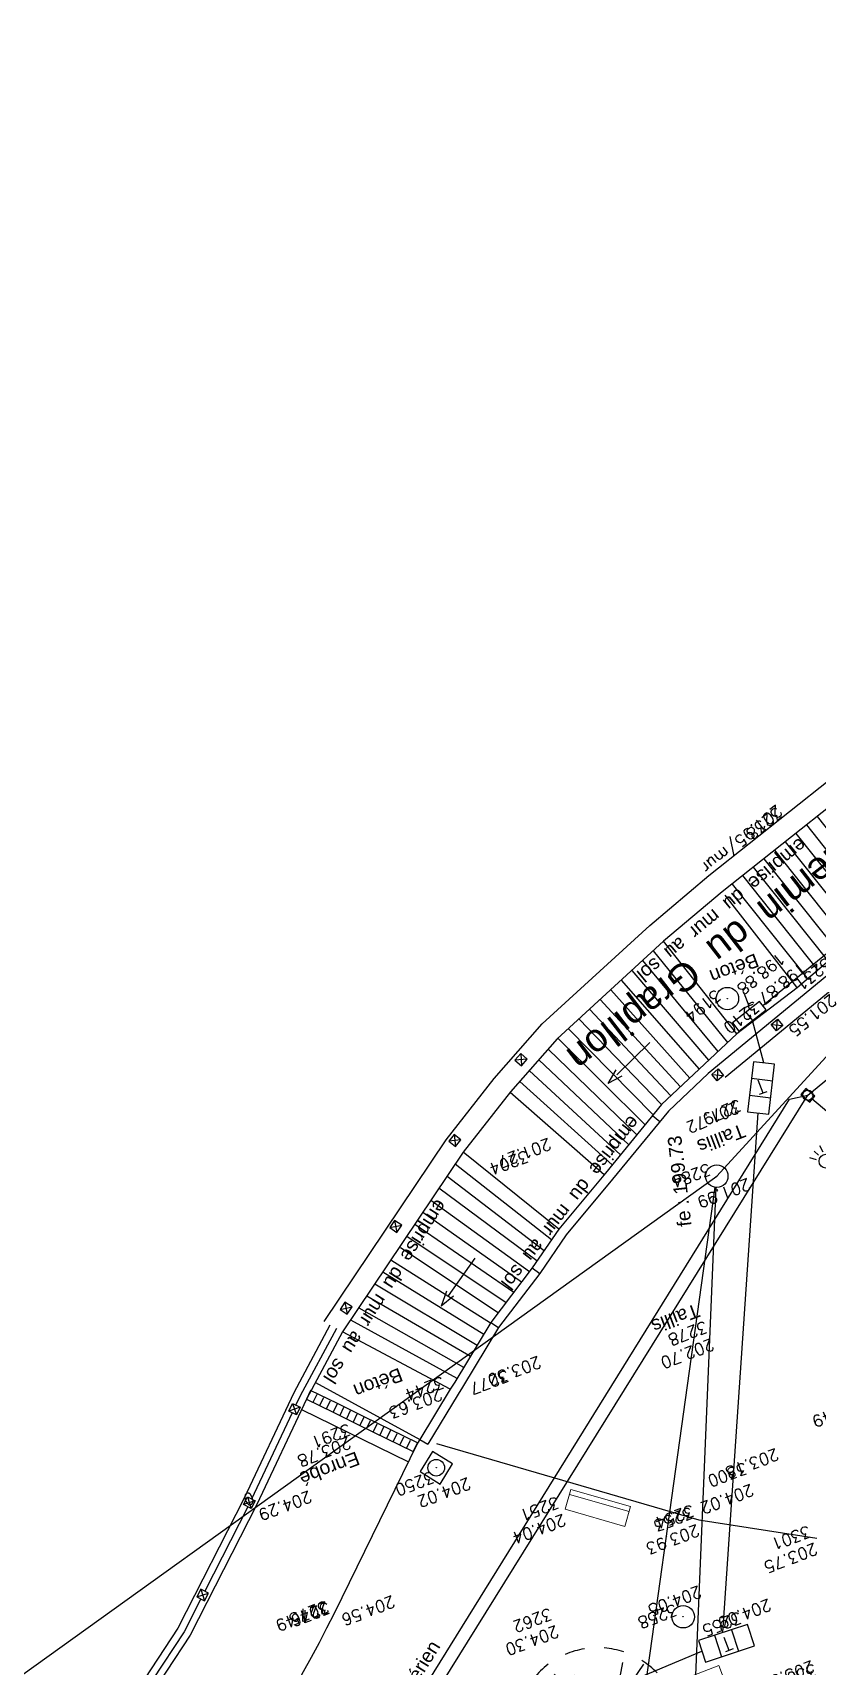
# Model space of a CAD drawing. Header units: centimetres. Extents: x 212517 to 243222, y -357108 to -330212.
# Drawn here: x 224412 to 226680, y -343360 to -338639 of the extents above; entities that cross this region are included whole.
import ezdxf
from ezdxf.enums import TextEntityAlignment as Align
from ezdxf.lldxf.tags import DXFTag

# ---------------------------------------------------------------- set-up
doc = ezdxf.new("R2010")
doc.units = ezdxf.units.CM
doc.layers.get('0').update_dxf_attribs({"color": 252})
for name, color, linetype in [('CAB_SSL', 252, 'Continuous'), ('EDF_SSL', 252, 'Texte-Electricite'), ('Fond topo - AFF', 252, 'Continuous'), ('Fond topo - ASS', 252, 'Continuous'), ('Fond topo - BAT_ANN', 252, 'Continuous'), ('Fond topo - BAT_TXT', 252, 'Continuous'), ('Fond topo - CLO_MUR', 252, 'Continuous'), ('Fond topo - EDF', 252, 'Continuous'), ('Fond topo - PTT', 252, 'Continuous'), ('Fond topo - PTT_TXT', 252, 'Continuous'), ('Fond topo - SOL', 252, 'Continuous'), ('Fond topo - VEG', 252, 'Continuous'), ('Fond topo - VEG_TXT', 252, 'Continuous'), ('Fond topo - VOI_NOM', 252, 'Continuous'), ('Fond topo - VOI_TXT', 252, 'Continuous'), ('Fond topo - Z_500', 252, 'Continuous'), ('prlm-VRD', 2, 'Continuous'), ('SA - EP-réso', 252, 'EP'), ('SA - EU-réso', 252, 'EU'), ('TELECOM_SSL', 252, 'Texte-Telecom'), ('UNITAIRE SSL', 252, 'UNITAIRE')]:
    doc.layers.add(name, color=color, linetype=linetype)
for name, color, linetype, lineweight in [('Fond topo - MOB', 252, 'Continuous', 20), ('Fond topo - P', 252, 'Continuous', 50), ('Fond topo - VOI', 252, 'Continuous', 25)]:
    doc.layers.add(name, color=color, linetype=linetype, lineweight=lineweight)
for name, color, linetype, plot in [('Fond topo - N', 252, 'Continuous', False), ('Fond topo - NCACHE', 252, 'Continuous', False), ('Fond topo - ZCACHE', 252, 'Continuous', False)]:
    doc.layers.add(name, color=color, linetype=linetype, plot=plot)
doc.styles.add('2000_ARIAL', font='arial.ttf', dxfattribs={"height": 0.4})
doc.styles.add('Lignes', font='arial.ttf', dxfattribs={"height": 0.35})
doc.styles.add('LignesA', font='arial.ttf', dxfattribs={"height": 0.35})
doc.styles.add('SIMPLEX', font='simplex_.ttf', dxfattribs={"height": 1.25})
doc.styles.add('TP-C_Autocad_Standard', font='simplex_.ttf', dxfattribs={"height": 1})
doc.styles.add('Tronçons', font='arial.ttf', dxfattribs={"height": 0.25})
tags = doc.linetypes.add('EP', pattern='A,5,-0.25,["EP",Lignes,S=1,R=0,X=0,Y=-0.18],-1.25', length=6.5).pattern_tags.tags
tags[15:16] = [DXFTag(74, 4), DXFTag(75, 0), DXFTag(340, '0'), DXFTag(46, 0.0), DXFTag(50, 0.0), DXFTag(44, 0.0), DXFTag(45, 0.0)]
tags[4:5] = [DXFTag(74, 4), DXFTag(75, 0), DXFTag(340, '0'), DXFTag(46, 0.0), DXFTag(50, 0.0), DXFTag(44, 0.0), DXFTag(45, 0.0)]
tags = doc.linetypes.add('EU', pattern='A,5,-0.25,["EU",Lignes,S=1,R=0,X=0,Y=-0.18],-1.25', length=6.5).pattern_tags.tags
tags[15:16] = [DXFTag(74, 4), DXFTag(75, 0), DXFTag(340, '0'), DXFTag(46, 0.0), DXFTag(50, 0.0), DXFTag(44, 0.0), DXFTag(45, 0.0)]
tags[4:5] = [DXFTag(74, 4), DXFTag(75, 0), DXFTag(340, '0'), DXFTag(46, 0.0), DXFTag(50, 0.0), DXFTag(44, 0.0), DXFTag(45, 0.0)]
tags = doc.linetypes.add('L16', pattern=[0.375, 0.3, -0.075]).pattern_tags.tags
tags[6:7] = [DXFTag(74, 4), DXFTag(75, 0), DXFTag(340, '0'), DXFTag(46, 0.0), DXFTag(50, 0.0), DXFTag(44, 0.0), DXFTag(45, 0.0)]
tags[4:5] = [DXFTag(74, 4), DXFTag(75, 0), DXFTag(340, '0'), DXFTag(46, 0.0), DXFTag(50, 0.0), DXFTag(44, 0.0), DXFTag(45, 0.0)]
tags = doc.linetypes.add('Texte-BT', pattern='A,5,-0.25,["BT",Lignes,S=1,R=0,X=0,Y=-0.18],-1.25', length=6.5).pattern_tags.tags
tags[15:16] = [DXFTag(74, 4), DXFTag(75, 0), DXFTag(340, '0'), DXFTag(46, 0.0), DXFTag(50, 0.0), DXFTag(44, 0.0), DXFTag(45, 0.0)]
tags[4:5] = [DXFTag(74, 4), DXFTag(75, 0), DXFTag(340, '0'), DXFTag(46, 0.0), DXFTag(50, 0.0), DXFTag(44, 0.0), DXFTag(45, 0.0)]
tags = doc.linetypes.add('Texte-Electricite', pattern='A,5,-0.25,["ELEC",Lignes,S=1,R=0,X=0,Y=-0.18],-1.25', length=6.5).pattern_tags.tags
tags[15:16] = [DXFTag(74, 4), DXFTag(75, 0), DXFTag(340, '0'), DXFTag(46, 0.0), DXFTag(50, 0.0), DXFTag(44, 0.0), DXFTag(45, 0.0)]
tags[4:5] = [DXFTag(74, 4), DXFTag(75, 0), DXFTag(340, '0'), DXFTag(46, 0.0), DXFTag(50, 0.0), DXFTag(44, 0.0), DXFTag(45, 0.0)]
tags = doc.linetypes.add('Texte-Telecom', pattern='A,5,-0.25,["TEL",Lignes,S=1,R=0,X=0,Y=-0.18],-1.25', length=6.5).pattern_tags.tags
tags[15:16] = [DXFTag(74, 4), DXFTag(75, 0), DXFTag(340, '0'), DXFTag(46, 0.0), DXFTag(50, 0.0), DXFTag(44, 0.0), DXFTag(45, 0.0)]
tags[4:5] = [DXFTag(74, 4), DXFTag(75, 0), DXFTag(340, '0'), DXFTag(46, 0.0), DXFTag(50, 0.0), DXFTag(44, 0.0), DXFTag(45, 0.0)]
tags = doc.linetypes.add('Texte-TelecomA', pattern='A,5,-0.25,["TEL",LignesA,S=1,R=0,X=0,Y=-0.18],-1.25', length=6.5).pattern_tags.tags
tags[15:16] = [DXFTag(74, 4), DXFTag(75, 0), DXFTag(340, '0'), DXFTag(46, 0.0), DXFTag(50, 0.0), DXFTag(44, 0.0), DXFTag(45, 0.0)]
tags[4:5] = [DXFTag(74, 4), DXFTag(75, 0), DXFTag(340, '0'), DXFTag(46, 0.0), DXFTag(50, 0.0), DXFTag(44, 0.0), DXFTag(45, 0.0)]
tags = doc.linetypes.add('UNITAIRE', pattern='A,0.25,-0.2,0,-0.2,0.25,-0.3,["UNI",TP-C_Autocad_Standard,S=0.15,R=0,X=-0.1,Y=-0.05],-0.45', length=1.65).pattern_tags.tags
tags[23:24] = [DXFTag(74, 4), DXFTag(75, 0), DXFTag(340, '0'), DXFTag(46, 0.0), DXFTag(50, 0.0), DXFTag(44, 0.0), DXFTag(45, 0.0)]
tags[12:13] = [DXFTag(74, 4), DXFTag(75, 0), DXFTag(340, '0'), DXFTag(46, 0.0), DXFTag(50, 0.0), DXFTag(44, 0.0), DXFTag(45, 0.0)]
tags[10:11] = [DXFTag(74, 4), DXFTag(75, 0), DXFTag(340, '0'), DXFTag(46, 0.0), DXFTag(50, 0.0), DXFTag(44, 0.0), DXFTag(45, 0.0)]
tags[8:9] = [DXFTag(74, 4), DXFTag(75, 0), DXFTag(340, '0'), DXFTag(46, 0.0), DXFTag(50, 0.0), DXFTag(44, 0.0), DXFTag(45, 0.0)]
tags[6:7] = [DXFTag(74, 4), DXFTag(75, 0), DXFTag(340, '0'), DXFTag(46, 0.0), DXFTag(50, 0.0), DXFTag(44, 0.0), DXFTag(45, 0.0)]
tags[4:5] = [DXFTag(74, 4), DXFTag(75, 0), DXFTag(340, '0'), DXFTag(46, 0.0), DXFTag(50, 0.0), DXFTag(44, 0.0), DXFTag(45, 0.0)]

# ---------------------------------------------------------------- blocks, each defined once
blk = doc.blocks.new('AFF05')
at = {"ltscale": 2}
for radius in [0.5, 0.01]:
    blk.add_circle((0, 0), radius, dxfattribs=at)
blk = doc.blocks.new('ASS03')
at = {"ltscale": 2}
for radius in [0.5, 0.01]:
    blk.add_circle((0, 0), radius, dxfattribs=at)
blk = doc.blocks.new('ASS07')
at = {"ltscale": 2}
for p, q in [((-0.25, -0.45), (-0.25, 0.45)), ((0, -0.45), (0, 0.45)), ((0.25, -0.45), (0.25, 0.45))]:
    blk.add_line(p, q, dxfattribs=at)
at = {"ltscale": 2, "flags": 128}
blk.add_lwpolyline([(0.5, -0.5), (0.5, 0.5), (-0.5, 0.5), (-0.5, -0.5)], close=True, dxfattribs=at)
blk = doc.blocks.new('ASS01')
at = {"ltscale": 2, "flags": 128}
blk.add_lwpolyline([(0.499143, -0.5), (0.499143, 0.499143), (-0.5, 0.499143), (-0.5, -0.5)], close=True, dxfattribs=at)
at = {"ltscale": 2}
for radius in [0.35, 0.01]:
    blk.add_circle((0, 0), radius, dxfattribs=at)
blk = doc.blocks.new('ESC01')
at = {"ltscale": 2}
for p, q in [((1.338104, 0), (0, 0)), ((1.257547, 0.126415), (1.7, 0)), ((1.257547, -0.126415), (1.7, 0))]:
    blk.add_line(p, q, dxfattribs=at)
blk = doc.blocks.new('EDF11')
at = {"ltscale": 2}
for p, q in [((-0.5, 0.5), (-0.426635, 0.255449)), ((0.426635, 0.255449), (0.5, 0.5))]:
    blk.add_line(p, q, dxfattribs=at)
at = {"ltscale": 2, "flags": 128}
blk.add_lwpolyline([(-0.5, -0.5), (0.5, -0.5), (0.5, 0.5), (-0.5, 0.5)], close=True, dxfattribs=at)
for points in [[(-0.426635, -0.255449), (-0.5, -0.5)], [(0.5, -0.5), (0.426635, -0.255449)]]:
    blk.add_lwpolyline(points, dxfattribs=at)
blk = doc.blocks.new('EDF02')
at = {"ltscale": 2}
for p, q in [((0.875, 2.75), (0.875, 2.95)), ((-0.875, 2.25), (0.875, 2.75)), ((0, 1.535431), (0, 2.5)), ((-0.875, 2.25), (-0.875, 2.05)), ((0, 0.15), (0, 0.958637)), ((0.978086, 1.392164), (0.895804, 1.204402)), ((1.125, 1.349688), (1.125, 1.178214)), ((1.271914, 1.392164), (1.354196, 1.204402))]:
    blk.add_line(p, q, dxfattribs=at)
for centre, radius in [((1.125, 1.625), 0.2), ((0, 0), 0.15)]:
    blk.add_circle(centre, radius, dxfattribs=at)
blk.add_arc((0.557686, 1.79611), 0.574625, 2.870977, 166.053522, dxfattribs=at)
at = {"style": 'SIMPLEX'}
blk.add_text('W', height=0.4, dxfattribs=at).set_placement((0, 1.217323), align=Align.MIDDLE_CENTER)
blk = doc.blocks.new('MOB08')
at = {"ltscale": 2, "flags": 128}
blk.add_lwpolyline([(-0.5, -0.5), (0.5, -0.5), (0.5, 0.5), (-0.5, 0.5)], close=True, dxfattribs=at)
blk.add_lwpolyline([(-0.5, 0.25), (0.5, 0.25)], dxfattribs=at)
blk = doc.blocks.new('PTOPO')
at = {"layer": 'Fond topo - NCACHE', "style": 'SIMPLEX'}
blk.add_attdef('MAT', text='', height=0.34, dxfattribs=at).set_placement((0.1, -0.1), align=Align.TOP_LEFT)
at = {"layer": 'Fond topo - ZCACHE', "style": 'SIMPLEX'}
blk.add_attdef('ALT', (0.1, 0.1), '', height=0.34, dxfattribs=at)
blk = doc.blocks.new('PTT05')
at = {"ltscale": 2}
blk.add_line((0, -0.5), (0, 0.5), dxfattribs=at)
at = {"ltscale": 2, "flags": 128}
blk.add_lwpolyline([(-0.5, -0.5), (0.5, -0.5), (0.5, 0.5), (-0.5, 0.5)], close=True, dxfattribs=at)
blk = doc.blocks.new('PTT06')
at = {"ltscale": 2}
for p, q in [((-0.17, -0.5), (-0.17, 0.5)), ((0.17, -0.5), (0.17, 0.5))]:
    blk.add_line(p, q, dxfattribs=at)
at = {"ltscale": 2, "flags": 128}
blk.add_lwpolyline([(-0.5, -0.5), (0.5, -0.5), (0.5, 0.5), (-0.5, 0.5)], close=True, dxfattribs=at)
blk = doc.blocks.new('PTT99')
at = {"style": 'SIMPLEX'}
blk.add_text('T', height=0.4, dxfattribs=at).set_placement((0, 0), align=Align.MIDDLE_CENTER)
blk = doc.blocks.new('VEG12')
at = {"ltscale": 2}
for p, q in [((0.0182, 0.0574), (0.1004, 0.4729)), ((0.0575, 0.2534), (0.1455, 0.4147)), ((0.0379, 0.1585), (-0.0659, 0.3441)), ((-0.0523, 0.0298), (-0.3836, 0.2046)), ((-0.1588, 0.086), (-0.246, 0.2846)), ((0.0498, 0.0338), (0.3916, 0.2859)), ((0.1439, 0.1075), (0.23, 0.254)), ((0.2917, 0.2086), (0.3924, 0.2333)), ((-0.25, 0.1351), (-0.3756, 0.0911)), ((0.1229, -0.0299), (0.3172, 0.0554)), ((-0.0527, -0.0292), (-0.4124, -0.2566)), ((-0.1518, -0.0948), (-0.3, -0.3159)), ((-0.0936, -0.0498), (-0.2956, -0.0465)), ((0.0226, -0.0796), (0.0016, -0.3618)), ((0.0183, -0.0574), (0.1076, -0.4128)), ((0.0576, -0.0177), (0.4119, -0.0841)), ((0.1841, -0.0476), (0.3231, -0.1928)), ((0.0537, -0.1885), (0.1973, -0.3567))]:
    blk.add_line(p, q, dxfattribs=at)
for start, end in [(90, 103.84615), (117.69231, 131.53846), (62.30769, 76.15385), (34.61538, 48.46154), (145.38461, 159.23077), (6.92308, 20.76923), (173.07692, 186.92308), (339.23077, 353.07692), (200.76923, 214.61539), (311.53846, 325.38462), (228.46154, 242.30769), (256.15385, 270), (283.84615, 297.69231)]:
    blk.add_arc((0, 0), 0.497, start, end, dxfattribs=at)
blk = doc.blocks.new('A$C1F970F0F')
at = {"layer": 'CAB_SSL', "elevation": 0, "flags": 128}
blk.add_lwpolyline([(-10812.2, 5600.4), (-8720.3, 5090.7), (-5742.4, 5634.6), (-2733.2, 6173.9), (-522.8, 8575.3)], dxfattribs=at)
at = {"layer": 'EDF_SSL', "linetype": 'Texte-BT', "elevation": 0, "flags": 128}
blk.add_lwpolyline([(-10355.7, 43.8), (-10201.4, 1251.7), (-8720.3, 5090.7), (-8647.9, 5140.7), (-5813.5, 5655.5), (-5754.8, 5632.4), (-5714.2, 5669.5), (-2796.4, 6190), (-2733.2, 6173.9), (-2724.6, 6234.6), (-577, 8573.4), (-522.8, 8575.3), (1439.5, 9650), (1486.3, 9780.6), (3247.6, 10693.6), (3311.7, 10687), (3338.6, 10734), (5093.8, 11622.8), (5197.5, 11601.8)], dxfattribs=at)
at = {"layer": 'Fond topo - BAT_ANN', "ltscale": 2, "flags": 128}
for points in [[(-346.8, 9361.4), (-185.6, 9055.4)], [(-451, 9306.7), (-289.6, 9000.5)], [(-416.3, 9324.9), (-255, 9018.8)], [(-381.5, 9343.2), (-220.3, 9037.1)], [(-520.5, 9270.3), (-359, 8964)], [(-485.7, 9288.5), (-324.3, 8982.2)], [(-624.7, 9215.6), (-463.1, 8909.1)], [(-589.9, 9233.9), (-428.4, 8927.4)], [(-555.2, 9252.1), (-393.7, 8945.7)], [(-650.9, 9188.3), (-496.6, 8888.4)], [(-885.1, 9068.2), (-723.1, 8768)], [(-691.5, 8788.1), (-849.8, 9090.1)], [(-955.6, 9024.4), (-786.1, 8727.7)], [(-920.4, 9046.3), (-754.6, 8747.8)], [(-1026.2, 8980.7), (-849.1, 8687.4)], [(-990.9, 9002.5), (-817.6, 8707.5)], [(-1096.8, 8936.9), (-912.1, 8647.1)], [(-1061.5, 8958.8), (-880.6, 8667.3)], [(-1167.4, 8893.2), (-972.3, 8603)], [(-1132.1, 8915), (-943.4, 8627.2)], [(-496.6, 8888.4), (-495.3, 8885.8)], [(-1029.7, 8555), (-1235.5, 8845.9)], [(-1202.7, 8871.3), (-1001, 8579)], [(-1087.1, 8507), (-1300.9, 8794.8)], [(-1268.2, 8820.3), (-1058.4, 8531)], [(-1144.5, 8459.1), (-1366.6, 8743.4)], [(-1333.7, 8769.2), (-1115.8, 8483.1)], [(-1302, 8329.1), (-1532.8, 8598.7)], [(-1328.6, 8302.8), (-1562.1, 8569.1)], [(-1381.6, 8250.3), (-1620.6, 8509.8)], [(-1591.3, 8539.4), (-1355.1, 8276.5)], [(-1679, 8450.5), (-1436.1, 8199.5)], [(-1649.8, 8480.1), (-1408.4, 8224.5)], [(-1708.3, 8420.8), (-1463.8, 8174.5)], [(-1762.1, 8361.7), (-1519.3, 8124.5)], [(-1737.5, 8391.2), (-1491.5, 8149.5)], [(-1796, 8331.9), (-1546.8, 8099.3)], [(-1854.5, 8272.6), (-1596.8, 8043.9)], [(-1825.2, 8302.2), (-1571.8, 8071.6)], [(-1883.7, 8242.9), (-1621.7, 8016.1)], [(-1942.2, 8183.6), (-1671.6, 7960.7)], [(-1913, 8213.3), (-1646.7, 7988.4)], [(-1696.7, 7932.9), (-1971.5, 8154)], [(-2076.2, 8024.4), (-1810.1, 7806.7)]]:
    blk.add_lwpolyline(points, dxfattribs=at)
at = {"layer": 'Fond topo - CLO_MUR', "ltscale": 2, "flags": 128}
for points in [[(5465.5, 12474.2), (5466.2, 12470.8), (5485, 12432.1), (5147.2, 12256.6), (4706.3, 12020.8), (4308, 11815.9), (3685.3, 11488.9), (3311.6, 11293.8), (2114.3, 10659.8), (1650.9, 10416.3), (1062.3, 10103.9), (658.4, 9891), (-44.7, 9517.7), (-233, 9410.6), (-267.4, 9403), (-656.6, 9198.9), (-849.8, 9090.1), (-1204.1, 8870.4), (-1365.5, 8744.3), (-1532.8, 8598.7), (-1971.5, 8154)], [(-367.7, 8924.1), (-794.1, 8690.5)], [(-1300.7, 8828.1), (-1335.8, 8832.4)], [(-1316.1, 8847.8), (-1320.4, 8812.7)], [(-378.6, 8872.7), (-748.3, 8670)], [(-588.6, 8795.9), (-555.9, 8786.9)], [(-576.8, 8775.1), (-567.7, 8807.7)], [(-794.1, 8690.5), (-927.4, 8605.3), (-1122.7, 8442.1), (-1283.9, 8309.1), (-1380.4, 8213.4), (-1526.3, 8081.8), (-1660.4, 7932.1), (-1676.8, 7914.6), (-1790.1, 7788.7)], [(-784.7, 8686.2), (-752, 8677.1)], [(-772.9, 8665.3), (-763.8, 8698)], [(-1548.9, 8654.1), (-1551.3, 8618.8)], [(-1532.5, 8635.2), (-1567.7, 8637.7)], [(-957.9, 8579.8), (-975.2, 8600.5)], [(-1781.5, 8424.3), (-1746.2, 8424.6)], [(-1764, 8442.1), (-1763.7, 8406.8)], [(-1966.6, 8218.9), (-1931.3, 8219.1)], [(-1949.1, 8236.7), (-1948.8, 8201.3)], [(-1399, 8233), (-1380.4, 8213.4)], [(-2003.9, 8179.1), (-2143.1, 8006.9), (-2340.5, 7734.3), (-2598.7, 7400.9), (-2940.8, 7047.3), (-3248.7, 6811.1), (-3649.2, 6561.6), (-4000.3, 6403.8), (-4360.9, 6265.7), (-4651.1, 6190.3), (-4768.1, 6168.2)], [(-1971.5, 8154), (-2110.6, 7981.9), (-2307.6, 7709.8), (-2567.7, 7374.1), (-2913.5, 7016.6), (-3225.3, 6777.4), (-3629.9, 6525.3), (-3984.6, 6366), (-4348.3, 6226.6), (-4642.1, 6150.3), (-5063.7, 6070.5), (-5409.8, 6005)], [(-1545.5, 8100.9), (-1526.3, 8081.8)], [(-2132.3, 7962.8), (-2167.3, 7957.3)], [(-2152.6, 7977.5), (-2147, 7942.6)], [(-1810.1, 7806.7), (-1790.1, 7788.7)], [(-2310.8, 7720.8), (-2345.9, 7716.4)], [(-2330.5, 7736.1), (-2326.1, 7701)], [(-2528, 7480.1), (-2492.9, 7484.2)], [(-2512.5, 7499.7), (-2508.4, 7464.6)]]:
    blk.add_lwpolyline(points, dxfattribs=at)
blk.add_lwpolyline([(5037.9, 11435), (4901.5, 11702.1, 0.440876), (4852.1, 11715.7), (4531.1, 11546.5), (3842.2, 11182), (2874.8, 10670.7), (2410.6, 10426.7), (1817.2, 10113.2), (827, 9590.2), (301.4, 9312), (-352.5, 8967.4), (-495.3, 8885.8), (-691.5, 8788.1), (-943.4, 8627.2), (-1139.9, 8462.9), (-1302, 8329.1), (-1399, 8233), (-1545.5, 8100.9), (-1680.3, 7950.3), (-1696.7, 7932.9), (-1810.1, 7806.7)], format="xyb", dxfattribs=at)
at = {"layer": 'Fond topo - CLO_MUR', "linetype": 'L16', "ltscale": 2, "flags": 128}
for points in [[(-2018.1, 8193.1), (-1574.2, 8643.6), (-1404.4, 8791.4), (-1239.1, 8920.5), (-880.8, 9142.6), (-685.8, 9252.5), (-290.9, 9459.5)], [(-1987.4, 8166.9), (-2126.9, 7994.4), (-2143.7, 7971.1)], [(-2158.4, 7950.8), (-2319.9, 7727.8)], [(-2335, 7707.9), (-2502.4, 7491.8)], [(-2517.8, 7472), (-2583.2, 7387.5), (-2698.7, 7268.1)]]:
    blk.add_lwpolyline(points, dxfattribs=at)
at = {"layer": 'Fond topo - CLO_MUR', "ltscale": 2, "flags": 128}
for points in [[(-1320.4, 8812.7), (-1300.7, 8828.1), (-1316.1, 8847.8), (-1335.8, 8832.4)], [(-567.7, 8807.7), (-555.9, 8786.9), (-576.8, 8775.1), (-588.6, 8795.9)], [(-763.8, 8698), (-752, 8677.1), (-772.9, 8665.3), (-784.7, 8686.2)], [(-1551.3, 8618.8), (-1532.5, 8635.2), (-1548.9, 8654.1), (-1567.7, 8637.7)], [(-1763.7, 8406.8), (-1746.2, 8424.6), (-1764, 8442.1), (-1781.5, 8424.3)], [(-1948.8, 8201.3), (-1931.3, 8219.1), (-1949.1, 8236.7), (-1966.6, 8218.9)], [(-2132.3, 7962.8), (-2147, 7942.6), (-2167.3, 7957.3), (-2152.6, 7977.5)], [(-2310.8, 7720.8), (-2326.1, 7701), (-2345.9, 7716.4), (-2330.5, 7736.1)], [(-2508.4, 7464.6), (-2492.9, 7484.2), (-2512.5, 7499.7), (-2528, 7480.1)]]:
    blk.add_lwpolyline(points, close=True, dxfattribs=at)
at = {"layer": 'Fond topo - SOL', "linetype": 'L16', "ltscale": 2, "flags": 128}
blk.add_lwpolyline([(-2129.7, 7955.5), (-1854.6, 7749.4)], dxfattribs=at)
at = {"layer": 'Fond topo - VOI', "ltscale": 2, "flags": 128}
blk.add_lwpolyline([(-1810.1, 7806.7), (-1818.4, 7797.7), (-2147.3, 7358.7, -0.093477), (-3270.3, 6339.7, -0.022159), (-3673.7, 6116.1, -0.012183), (-4160, 5888.7)], format="xyb", dxfattribs=at)
blk.add_lwpolyline([(-1765, 7785.9), (-1060.9, 7428.6), (-735.8, 7312.5)], dxfattribs=at)
at = {"layer": 'SA - EP-réso', "ltscale": 0.75, "elevation": 0, "flags": 128}
blk.add_lwpolyline([(-1534.4, 6296.6), (-835.2, 8363.8)], dxfattribs=at)
at = {"layer": 'SA - EU-réso', "ltscale": 0.75, "elevation": 0, "flags": 128}
blk.add_lwpolyline([(-1305.1, 6335.5), (-832.5, 8362.9)], dxfattribs=at)
at = {"layer": 'TELECOM_SSL', "linetype": 'Texte-TelecomA', "elevation": 0, "flags": 128}
for points in [[(-602.8, 8853.9), (4716.8, 11744.4)], [(-630.1, 8690.4), (-639.9, 8817.1)], [(-1052.8, 7095.2), (-673.6, 8551.6)], [(-10749.2, 5816), (-5732.1, 6068.9), (-1122.8, 7053.3)]]:
    blk.add_lwpolyline(points, dxfattribs=at)
at = {"layer": 'UNITAIRE SSL', "ltscale": 2, "elevation": 0, "flags": 128}
blk.add_lwpolyline([(-11203.9, 7315.7), (-9597.1, 5578), (-4253.2, 6800.5), (-825.2, 8394.2), (171.1, 9139.5), (980.7, 9531.5), (2024.3, 10089.4), (2847, 10510), (3831.6, 11032), (4688.7, 11539.2), (5727, 12644.5), (4820.2, 13573.5)], dxfattribs=at)
at = {"layer": 'Fond topo - AFF', "ltscale": 2, "xscale": 65, "yscale": 65, "zscale": 99.99999999999997, "rotation": 207.8417380991697}
blk.add_blockref('AFF05', (-1157.6, 7161.6), dxfattribs=at)
at = {"layer": 'Fond topo - ASS', "ltscale": 2, "zscale": 99.99999999999997}
for name, p, xscale, yscale, rotation in [('ASS03', (-699.5, 8892.8), 65, 65, 291.9650617956664), ('ASS03', (-825.2, 8394.2), 65, 65, 207.8417380991697), ('ASS07', (-2067.8, 7967.4), 85.99999999999999, 28, 323.1617637557052), ('ASS07', (-1998.9, 7915.8), 85.99999999999999, 28, 323.1617637557052), ('ASS07', (-1930.1, 7864.2), 85.99999999999999, 28, 323.1617637557052), ('ASS07', (-1861.3, 7812.7), 85.99999999999999, 28, 323.1617637557052), ('ASS01', (-1778.5, 7717.5), 68.53417445978599, 68.53417445978599, 47.76169795795353)]:
    blk.add_blockref(name, p, dxfattribs=dict(at, xscale=xscale, yscale=yscale, rotation=rotation))
at = {"layer": 'Fond topo - BAT_ANN', "ltscale": 2, "xscale": 99.99999999999999, "yscale": 99.99999999999999, "zscale": 99.99999999999999}
for p, rotation in [((-943.1, 8809.9), 213.6701780037693), ((-1555.5, 8291.8), 224.118201364734)]:
    blk.add_blockref('ESC01', p, dxfattribs=dict(at, rotation=rotation))
at = {"layer": 'Fond topo - EDF', "ltscale": 2}
for name, p, xscale, yscale, zscale, rotation in [('EDF02', (-522.8, 8575.3), 99.99999999999999, 99.99999999999999, 99.99999999999999, 219.2864286830851), ('EDF11', (-522.8, 8575), 22.20546576895219, 34, 99.99999999999997, 219.5050542545056)]:
    blk.add_blockref(name, p, dxfattribs=dict(at, xscale=xscale, yscale=yscale, zscale=zscale, rotation=rotation))
at = {"layer": 'Fond topo - MOB', "ltscale": 2, "yscale": 59.99999999999999, "zscale": 99.99999999999997}
for p, xscale, rotation in [((-1341.3, 7516.6), 179.3955888794162, 333.3329158126508), ((-1175.4, 6956.7), 200.3590430293469, 190.4370660544445)]:
    blk.add_blockref('MOB08', p, dxfattribs=dict(at, xscale=xscale, rotation=rotation))
at = {"layer": 'Fond topo - P', "ltscale": 2}
ref = blk.add_blockref('PTOPO', (-427.5, 9378.3), dxfattribs=dict(at, xscale=100, yscale=100, zscale=100, rotation=207.9012066076295))
ref.add_attrib('MAT', '3238', dxfattribs={"layer": 'Fond topo - N', "color": 0, "ltscale": 2, "height": 34, "rotation": 207.9012, "style": 'SIMPLEX'}).set_placement((-441, 9382.5), align=Align.TOP_LEFT)
ref.add_attrib('ALT', '201.95/mur', (-455.1, 9418.1), dxfattribs={"layer": 'Fond topo - Z_500', "color": 0, "ltscale": 2, "height": 34, "rotation": 207.9012, "style": 'SIMPLEX'})
ref = blk.add_blockref('PTOPO', (-699.5, 8892.8), dxfattribs=dict(at, xscale=100, yscale=100, zscale=100, rotation=207.9012066076295))
ref.add_attrib('MAT', '3194', dxfattribs={"layer": 'Fond topo - N', "color": 0, "ltscale": 2, "height": 34, "rotation": 207.9012, "style": 'SIMPLEX'}).set_placement((-713, 8897), align=Align.TOP_LEFT)
ref.add_attrib('ALT', '198.88', (-527.1, 8997.4), dxfattribs={"layer": 'Fond topo - Z_500', "color": 0, "ltscale": 2, "height": 34, "rotation": 207.9012, "style": 'SIMPLEX'})
ref = blk.add_blockref('PTOPO', (-596, 8840), dxfattribs=dict(at, xscale=100, yscale=100, zscale=100, rotation=207.9012066076295))
ref.add_attrib('MAT', '3210', dxfattribs={"layer": 'Fond topo - N', "color": 0, "ltscale": 2, "height": 34, "rotation": 207.9012, "style": 'SIMPLEX'}).set_placement((-609.5, 8844.2), align=Align.TOP_LEFT)
ref.add_attrib('ALT', '198.87', (-472.3, 8958.5), dxfattribs={"layer": 'Fond topo - Z_500', "color": 0, "ltscale": 2, "height": 34, "rotation": 207.9012, "style": 'SIMPLEX'})
ref = blk.add_blockref('PTOPO', (-367.7, 8924.1), dxfattribs=dict(at, xscale=100, yscale=100, zscale=100, rotation=207.9012065905921))
ref.add_attrib('MAT', '3231', dxfattribs={"layer": 'Fond topo - N', "color": 0, "ltscale": 2, "height": 34, "rotation": 207.9012, "style": 'SIMPLEX'}).set_placement((-381.3, 8928.3), align=Align.TOP_LEFT)
ref.add_attrib('ALT', '201.55', (-403.3, 8851.4), dxfattribs={"layer": 'Fond topo - Z_500', "color": 0, "ltscale": 2, "height": 34, "rotation": 207.9012, "style": 'SIMPLEX'})
ref = blk.add_blockref('PTOPO', (-1335.6, 8529.3), dxfattribs=dict(at, xscale=99.99999999999999, yscale=99.99999999999999, zscale=99.99999999999999, rotation=190.0656205564776))
ref.add_attrib('MAT', '3204', dxfattribs={"layer": 'Fond topo - N', "color": 0, "ltscale": 2, "height": 34, "rotation": 190.0656, "style": 'SIMPLEX'}).set_placement((-1347.2, 8537.4), align=Align.TOP_LEFT)
ref.add_attrib('ALT', '201.27', (-1282.7, 8593.6), dxfattribs={"layer": 'Fond topo - Z_500', "color": 0, "ltscale": 2, "height": 34, "rotation": 190.0656, "style": 'SIMPLEX'})
ref = blk.add_blockref('PTOPO', (-703.2, 8560.9), dxfattribs=dict(at, xscale=99.99999999999999, yscale=99.99999999999999, zscale=99.99999999999999, rotation=192.3918127872864))
ref.add_attrib('MAT', '3279', dxfattribs={"layer": 'Fond topo - N', "color": 0, "ltscale": 2, "height": 34, "rotation": 192.3918, "style": 'SIMPLEX'}).set_placement((-715.1, 8568.5), align=Align.TOP_LEFT)
ref.add_attrib('ALT', '201.72', (-730.3, 8596.4), dxfattribs={"layer": 'Fond topo - Z_500', "color": 0, "ltscale": 2, "height": 34, "rotation": 192.3918, "style": 'SIMPLEX'})
ref = blk.add_blockref('PTOPO', (-825.2, 8394.2), dxfattribs=dict(at, xscale=99.99999999999994, yscale=99.99999999999994, zscale=99.99999999999994, rotation=190.0656205306617))
ref.add_attrib('MAT', '3284', dxfattribs={"layer": 'Fond topo - N', "color": 0, "ltscale": 2, "height": 34, "rotation": 190.0656, "style": 'SIMPLEX'}).set_placement((-836.8, 8402.3), align=Align.TOP_LEFT)
ref.add_attrib('ALT', '201.99', (-737.8, 8372.3), dxfattribs={"layer": 'Fond topo - Z_500', "color": 0, "ltscale": 2, "height": 34, "rotation": 190.0656, "style": 'SIMPLEX'})
ref = blk.add_blockref('PTOPO', (-1509.4, 7916.4), dxfattribs=dict(at, xscale=99.99999999999994, yscale=99.99999999999994, zscale=99.99999999999994, rotation=190.0656205306617))
ref.add_attrib('MAT', '3277', dxfattribs={"layer": 'Fond topo - N', "color": 0, "ltscale": 2, "height": 34, "rotation": 190.0656, "style": 'SIMPLEX'}).set_placement((-1521, 7924.5), align=Align.TOP_LEFT)
ref.add_attrib('ALT', '203.30', (-1428.7, 7980), dxfattribs={"layer": 'Fond topo - Z_500', "color": 0, "ltscale": 2, "height": 34, "rotation": 190.0656, "style": 'SIMPLEX'})
ref = blk.add_blockref('PTOPO', (-919.7, 7948.6), dxfattribs=dict(at, xscale=99.99999999999994, yscale=99.99999999999994, zscale=99.99999999999994, rotation=190.0656205306617))
ref.add_attrib('MAT', '3278', dxfattribs={"layer": 'Fond topo - N', "color": 0, "ltscale": 2, "height": 34, "rotation": 190.0656, "style": 'SIMPLEX'}).set_placement((-931.3, 7956.7), align=Align.TOP_LEFT)
ref.add_attrib('ALT', '202.70', (-927.8, 7937), dxfattribs={"layer": 'Fond topo - Z_500', "color": 0, "ltscale": 2, "height": 34, "rotation": 190.0656, "style": 'SIMPLEX'})
ref = blk.add_blockref('PTOPO', (-1696.7, 7932.9), dxfattribs=dict(at, xscale=99.99999999999994, yscale=99.99999999999994, zscale=99.99999999999994, rotation=190.0656205306617))
ref.add_attrib('MAT', '3244', dxfattribs={"layer": 'Fond topo - N', "color": 0, "ltscale": 2, "height": 34, "rotation": 190.0656, "style": 'SIMPLEX'}).set_placement((-1708.3, 7941), align=Align.TOP_LEFT)
ref.add_attrib('ALT', '203.63', (-1726.6, 7941.1), dxfattribs={"layer": 'Fond topo - Z_500', "color": 0, "ltscale": 2, "height": 34, "rotation": 190.0656, "style": 'SIMPLEX'})
ref = blk.add_blockref('PTOPO', (-1988, 7849.3), dxfattribs=dict(at, xscale=99.99999999999994, yscale=99.99999999999994, zscale=99.99999999999994, rotation=190.0656205306617))
ref.add_attrib('MAT', '3291', dxfattribs={"layer": 'Fond topo - N', "color": 0, "ltscale": 2, "height": 34, "rotation": 190.0656, "style": 'SIMPLEX'}).set_placement((-1999.6, 7857.4), align=Align.TOP_LEFT)
ref.add_attrib('ALT', '203.78', (-2012, 7853.2), dxfattribs={"layer": 'Fond topo - Z_500', "color": 0, "ltscale": 2, "height": 34, "rotation": 190.0656, "style": 'SIMPLEX'})
ref = blk.add_blockref('PTOPO', (-2298.7, 7707.2), dxfattribs=dict(at, xscale=99.99999999999999, yscale=99.99999999999999, zscale=99.99999999999999, rotation=190.0656205306616))
ref.add_attrib('MAT', '0', dxfattribs={"layer": 'Fond topo - N', "color": 0, "ltscale": 2, "height": 34, "rotation": 190.0656, "style": 'SIMPLEX'}).set_placement((-2310.3, 7715.3), align=Align.TOP_LEFT)
ref.add_attrib('ALT', '204.29', (-2152.2, 7721.2), dxfattribs={"layer": 'Fond topo - Z_500', "color": 0, "ltscale": 2, "height": 34, "rotation": 190.0656, "style": 'SIMPLEX'})
ref = blk.add_blockref('PTOPO', (-1776.1, 7669.1), dxfattribs=dict(at, xscale=99.99999999999994, yscale=99.99999999999994, zscale=99.99999999999994, rotation=190.0656205306617))
ref.add_attrib('MAT', '3250', dxfattribs={"layer": 'Fond topo - N', "color": 0, "ltscale": 2, "height": 34, "rotation": 190.0656, "style": 'SIMPLEX'}).set_placement((-1787.7, 7677.2), align=Align.TOP_LEFT)
ref.add_attrib('ALT', '204.02', (-1693.6, 7673), dxfattribs={"layer": 'Fond topo - Z_500', "color": 0, "ltscale": 2, "height": 34, "rotation": 190.0656, "style": 'SIMPLEX'})
ref = blk.add_blockref('PTOPO', (-554.9, 7638.5), dxfattribs=dict(at, xscale=99.99999999999994, yscale=99.99999999999994, zscale=99.99999999999994, rotation=190.0656205306617))
ref.add_attrib('MAT', '3349', dxfattribs={"layer": 'Fond topo - N', "color": 0, "ltscale": 2, "height": 34, "rotation": 190.0656, "style": 'SIMPLEX'}).set_placement((-566.5, 7646.6), align=Align.TOP_LEFT)
ref.add_attrib('ALT', '201.25', (-422.2, 7705.9), dxfattribs={"layer": 'Fond topo - Z_500', "color": 0, "ltscale": 2, "height": 34, "rotation": 190.0656, "style": 'SIMPLEX'})
ref = blk.add_blockref('PTOPO', (-1434.9, 7530), dxfattribs=dict(at, xscale=99.99999999999994, yscale=99.99999999999994, zscale=99.99999999999994, rotation=190.0656205306617))
ref.add_attrib('MAT', '3251', dxfattribs={"layer": 'Fond topo - N', "color": 0, "ltscale": 2, "height": 34, "rotation": 190.0656, "style": 'SIMPLEX'}).set_placement((-1446.5, 7538.1), align=Align.TOP_LEFT)
ref.add_attrib('ALT', '204.04', (-1443, 7518.4), dxfattribs={"layer": 'Fond topo - Z_500', "color": 0, "ltscale": 2, "height": 34, "rotation": 190.0656, "style": 'SIMPLEX'})
ref = blk.add_blockref('PTOPO', (-883.2, 7526.1), dxfattribs=dict(at, xscale=99.99999999999994, yscale=99.99999999999994, zscale=99.99999999999994, rotation=190.0656205306617))
ref.add_attrib('MAT', '3300', dxfattribs={"layer": 'Fond topo - N', "color": 0, "ltscale": 2, "height": 34, "rotation": 190.0656, "style": 'SIMPLEX'}).set_placement((-894.8, 7534.2), align=Align.TOP_LEFT)
ref.add_attrib('ALT', '203.18', (-803.1, 7590.3), dxfattribs={"layer": 'Fond topo - Z_500', "color": 0, "ltscale": 2, "height": 34, "rotation": 190.0656, "style": 'SIMPLEX'})
ref = blk.add_blockref('PTOPO', (-1060.9, 7428.6), dxfattribs=dict(at, xscale=99.99999999999994, yscale=99.99999999999994, zscale=99.99999999999994, rotation=190.0656205306617))
ref.add_attrib('MAT', '3253', dxfattribs={"layer": 'Fond topo - N', "color": 0, "ltscale": 2, "height": 34, "rotation": 190.0656, "style": 'SIMPLEX'}).set_placement((-1072.5, 7436.7), align=Align.TOP_LEFT)
ref.add_attrib('ALT', '203.93', (-1069, 7417), dxfattribs={"layer": 'Fond topo - Z_500', "color": 0, "ltscale": 2, "height": 34, "rotation": 190.0656, "style": 'SIMPLEX'})
ref = blk.add_blockref('PTOPO', (-1055.3, 7434.8), dxfattribs=dict(at, xscale=99.99999999999994, yscale=99.99999999999994, zscale=99.99999999999994, rotation=190.0656205306617))
ref.add_attrib('MAT', '3254', dxfattribs={"layer": 'Fond topo - N', "color": 0, "ltscale": 2, "height": 34, "rotation": 190.0656, "style": 'SIMPLEX'}).set_placement((-1066.9, 7442.9), align=Align.TOP_LEFT)
ref.add_attrib('ALT', '204.02', (-893.2, 7502.4), dxfattribs={"layer": 'Fond topo - Z_500', "color": 0, "ltscale": 2, "height": 34, "rotation": 190.0656, "style": 'SIMPLEX'})
ref = blk.add_blockref('PTOPO', (-2147.3, 7358.7), dxfattribs=dict(at, xscale=99.99999999999994, yscale=99.99999999999994, zscale=99.99999999999994, rotation=190.0656205306617))
ref.add_attrib('MAT', '3275', dxfattribs={"layer": 'Fond topo - N', "color": 0, "ltscale": 2, "height": 34, "rotation": 190.0656, "style": 'SIMPLEX'}).set_placement((-2158.9, 7366.8), align=Align.TOP_LEFT)
ref.add_attrib('ALT', '204.49', (-2162.7, 7397.4), dxfattribs={"layer": 'Fond topo - Z_500', "color": 0, "ltscale": 2, "height": 34, "rotation": 190.0656, "style": 'SIMPLEX'})
ref = blk.add_blockref('PTOPO', (-2142.4, 7354.2), dxfattribs=dict(at, xscale=99.99999999999994, yscale=99.99999999999994, zscale=99.99999999999994, rotation=190.0656205306617))
ref.add_attrib('MAT', '3276', dxfattribs={"layer": 'Fond topo - N', "color": 0, "ltscale": 2, "height": 34, "rotation": 190.0656, "style": 'SIMPLEX'}).set_placement((-2154, 7362.3), align=Align.TOP_LEFT)
ref.add_attrib('ALT', '204.56', (-1972.4, 7378.7), dxfattribs={"layer": 'Fond topo - Z_500', "color": 0, "ltscale": 2, "height": 34, "rotation": 190.0656, "style": 'SIMPLEX'})
ref = blk.add_blockref('PTOPO', (-735.8, 7312.5), dxfattribs=dict(at, xscale=99.99999999999994, yscale=99.99999999999994, zscale=99.99999999999994, rotation=190.0656205306617))
ref.add_attrib('MAT', '3301', dxfattribs={"layer": 'Fond topo - N', "color": 0, "ltscale": 2, "height": 34, "rotation": 190.0656, "style": 'SIMPLEX'}).set_placement((-747.4, 7320.6), align=Align.TOP_LEFT)
ref.add_attrib('ALT', '203.75', (-743.9, 7300.9), dxfattribs={"layer": 'Fond topo - Z_500', "color": 0, "ltscale": 2, "height": 34, "rotation": 190.0656, "style": 'SIMPLEX'})
ref = blk.add_blockref('PTOPO', (-1515, 7217.4), dxfattribs=dict(at, xscale=99.99999999999994, yscale=99.99999999999994, zscale=99.99999999999994, rotation=190.0656205306617))
ref.add_attrib('MAT', '3262', dxfattribs={"layer": 'Fond topo - N', "color": 0, "ltscale": 2, "height": 34, "rotation": 190.0656, "style": 'SIMPLEX'}).set_placement((-1526.6, 7225.4), align=Align.TOP_LEFT)
ref.add_attrib('ALT', '204.30', (-1523.1, 7205.8), dxfattribs={"layer": 'Fond topo - Z_500', "color": 0, "ltscale": 2, "height": 34, "rotation": 190.0656, "style": 'SIMPLEX'})
ref = blk.add_blockref('PTOPO', (-1157.6, 7161.6), dxfattribs=dict(at, xscale=99.99999999999994, yscale=99.99999999999994, zscale=99.99999999999994, rotation=190.0656205306617))
ref.add_attrib('MAT', '3258', dxfattribs={"layer": 'Fond topo - N', "color": 0, "ltscale": 2, "height": 34, "rotation": 190.0656, "style": 'SIMPLEX'}).set_placement((-1169.2, 7169.7), align=Align.TOP_LEFT)
ref.add_attrib('ALT', '204.05', (-1096.7, 7241.6), dxfattribs={"layer": 'Fond topo - Z_500', "color": 0, "ltscale": 2, "height": 34, "rotation": 190.0656, "style": 'SIMPLEX'})
ref = blk.add_blockref('PTOPO', (-978.7, 7104.9), dxfattribs=dict(at, xscale=99.99999999999994, yscale=99.99999999999994, zscale=99.99999999999994, rotation=190.0656205306617))
ref.add_attrib('MAT', '3255', dxfattribs={"layer": 'Fond topo - N', "color": 0, "ltscale": 2, "height": 34, "rotation": 190.0656, "style": 'SIMPLEX'}).set_placement((-990.3, 7113), align=Align.TOP_LEFT)
ref.add_attrib('ALT', '204.09', (-905.4, 7166.9), dxfattribs={"layer": 'Fond topo - Z_500', "color": 0, "ltscale": 2, "height": 34, "rotation": 190.0656, "style": 'SIMPLEX'})
ref = blk.add_blockref('PTOPO', (-793.8, 6917.4), dxfattribs=dict(at, xscale=99.99999999999994, yscale=99.99999999999994, zscale=99.99999999999994, rotation=190.0656205306617))
ref.add_attrib('MAT', '3303', dxfattribs={"layer": 'Fond topo - N', "color": 0, "ltscale": 2, "height": 34, "rotation": 190.0656, "style": 'SIMPLEX'}).set_placement((-805.4, 6925.5), align=Align.TOP_LEFT)
ref.add_attrib('ALT', '203.97', (-816.3, 6968.6), dxfattribs={"layer": 'Fond topo - Z_500', "color": 0, "ltscale": 2, "height": 34, "rotation": 190.0656, "style": 'SIMPLEX'})
at = {"layer": 'Fond topo - PTT', "ltscale": 2, "zscale": 99.99999999999997}
for name, p, xscale, yscale, rotation in [('PTT05', (-647, 8830.9), 99.67790876709569, 31, 207.5442677863151), ('PTT06', (-651.8, 8621), 145.4526395732518, 61.99999999999999, 252.5770996163545), ('PTT06', (-1048.6, 7063), 149.5877584032302, 65, 187.4420177969194)]:
    blk.add_blockref(name, p, dxfattribs=dict(at, xscale=xscale, yscale=yscale, rotation=rotation))
at = {"layer": 'Fond topo - PTT_TXT', "ltscale": 2}
for p, xscale, yscale, zscale, rotation in [((-645.3, 8879.8), 99.99999999999994, 99.99999999999994, 99.99999999999994, 190.0656205306617), ((-652.5, 8624.8), 99.99999999999999, 99.99999999999999, 99.99999999999999, 190.0656205306816), ((-1048.1, 7061.1), 99.99999999999999, 99.99999999999999, 99.99999999999999, 190.0656205306816)]:
    blk.add_blockref('PTT99', p, dxfattribs=dict(at, xscale=xscale, yscale=yscale, zscale=zscale, rotation=rotation))
at = {"layer": 'Fond topo - VEG', "ltscale": 2, "xscale": 479.9999999999998, "yscale": 479.9999999999998, "zscale": 99.99999999999997, "rotation": 192.432705982593}
blk.add_blockref('VEG12', (-1461, 6885.2), dxfattribs=at)
at = {"layer": 'EDF_SSL', "style": 'Tronçons'}
blk.add_text('aérien', height=40, rotation=47.6191, dxfattribs=at).set_placement((-1965.8, 7093.9))
at = {"layer": 'Fond topo - BAT_TXT', "style": '2000_ARIAL'}
for rotation, p in [(208.8036, (-407.5, 9313.1)), (221.5392, (-1037.7, 8616.3)), (226.8879, (-1633, 8482.8))]:
    blk.add_text('emprise  du  mur  au  sol', height=40, rotation=rotation, dxfattribs=at).set_placement(p)
at = {"layer": 'Fond topo - VEG_TXT', "style": '2000_ARIAL'}
for p in [(-725.2, 8530.3), (-951.9, 8044.4)]:
    blk.add_text('Taillis', height=40, rotation=190.0656, dxfattribs=at).set_placement(p)
at = {"layer": 'Fond topo - VOI_NOM', "style": '2000_ARIAL'}
blk.add_text('Chemin  du  Grapillon', height=80, rotation=206.9577, dxfattribs=at).set_placement((-227.7, 9319.7))
at = {"layer": 'Fond topo - VOI_TXT', "style": '2000_ARIAL'}
for s, p in [('Béton', (-595.5, 9007)), ('Béton', (-1829.7, 8021.9)), ('Enrobé', (-1997.1, 7807.6))]:
    blk.add_text(s, height=40, rotation=190.0656, dxfattribs=at).set_placement(p)
at = {"layer": 'UNITAIRE SSL', "style": 'Tronçons'}
blk.add_text('fe : 199.73', height=40, rotation=85.8268, dxfattribs=at).set_placement((-923.4, 8267.2))

msp = doc.modelspace()

# ---------------------------------------------------------------- block references
at = {"layer": 'prlm-VRD', "rotation": 10.72360141139323}
msp.add_blockref('A$C1F970F0F', (228762.2, -350037.5), dxfattribs=at)

doc.saveas('drawing.dxf')
